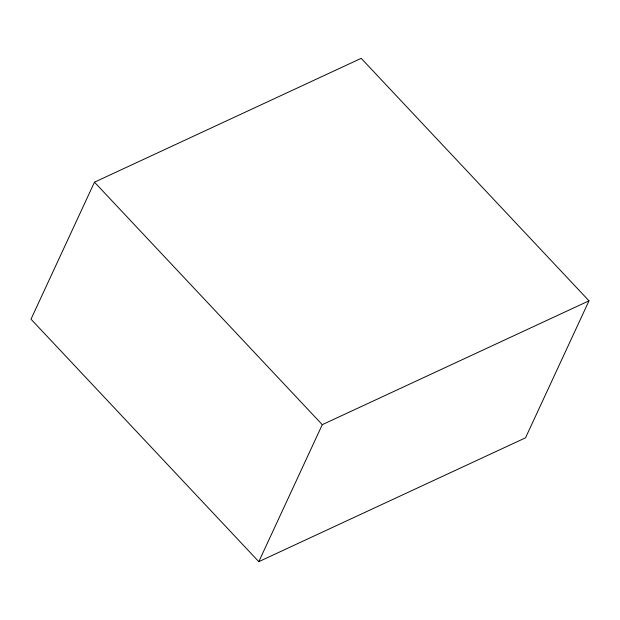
<?xml version="1.0" encoding="UTF-8"?>
<svg xmlns="http://www.w3.org/2000/svg" width="620" height="620" viewBox="0 0 620 620"><rect width="100%" height="100%" fill="white"/><g stroke="black" fill="none" stroke-linecap="round" stroke-linejoin="round"><path stroke-width="0.93" d="M94.473 182.187L31 319.176L258.803 561.658L525.528 437.813L589 300.824L361.197 58.342L94.473 182.187L322.276 424.669L258.803 561.658M322.276 424.669L589 300.824"/></g></svg>
